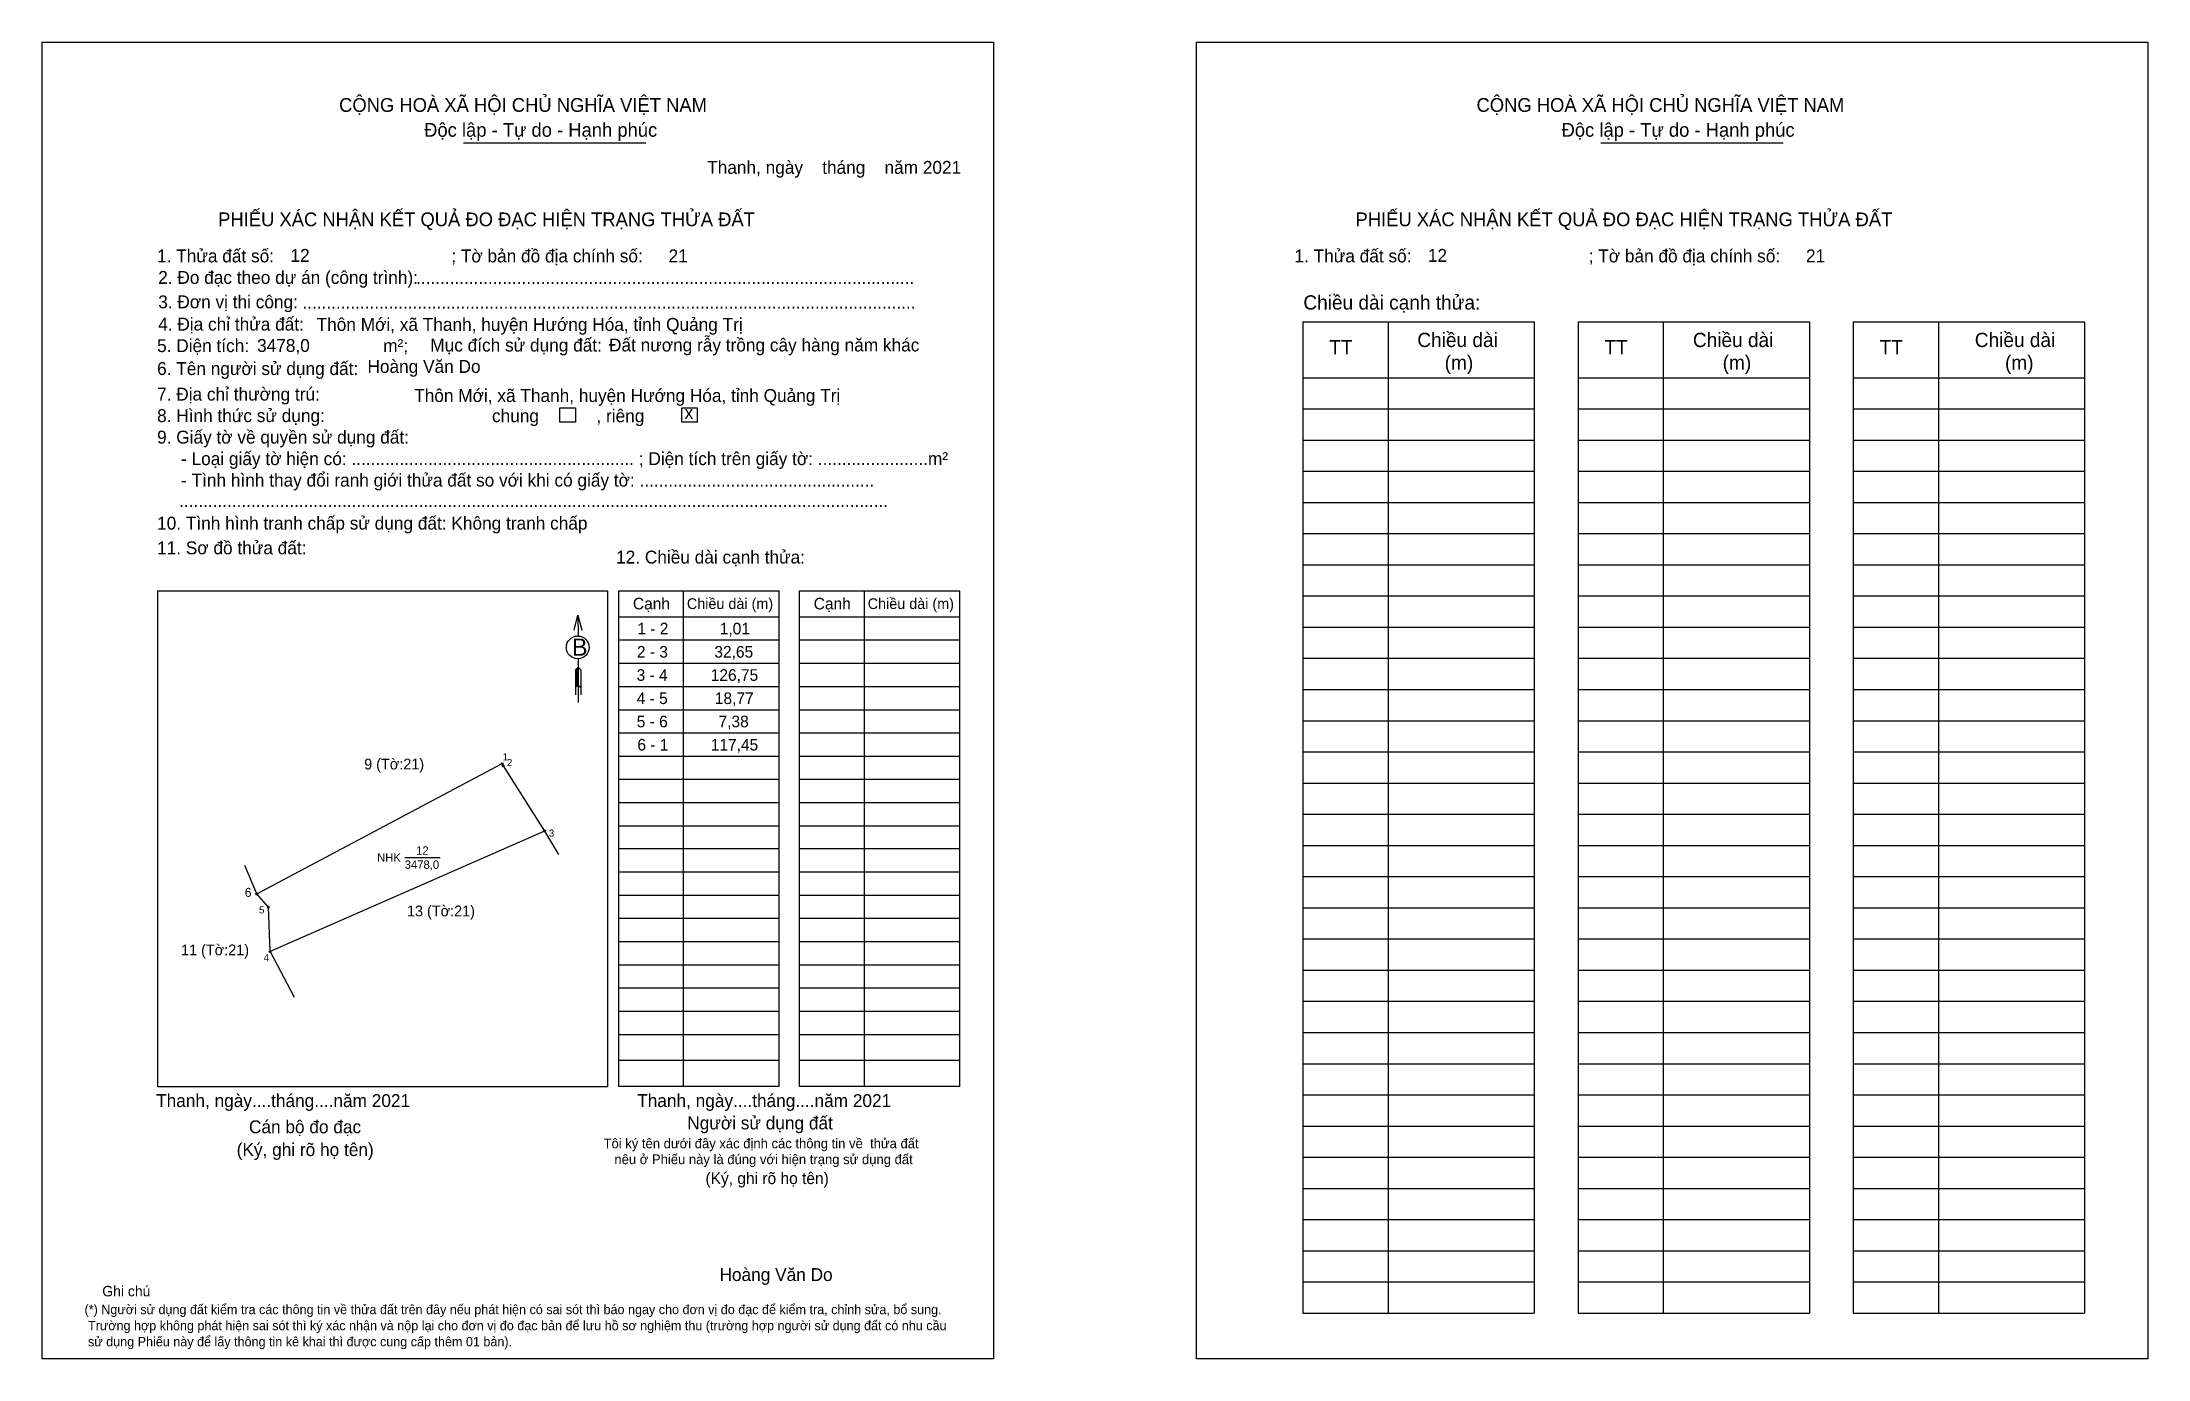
# Model space of a CAD drawing. Extents: x 547184 to 547897, y 1820527 to 1820972.
import ezdxf

# ---------------------------------------------------------------- set-up
doc = ezdxf.new("R2010")
doc.units = 0
for name, color, linetype in [('CanhThua', 7, 'Continuous'), ('kqddKhungInTrang1', 7, 'Continuous'), ('kqddKhungInTrang2', 7, 'Continuous'), ('kqddNoiDung', 7, 'Continuous'), ('kqddTemplate', 7, 'Continuous'), ('Level 1', 7, 'Continuous'), ('MocDinhThua', 7, 'Continuous'), ('NhanDiaChinhThua', 7, 'Continuous'), ('SoHieuDinhThua', 7, 'Continuous')]:
    doc.layers.add(name, color=color, linetype=linetype)

msp = doc.modelspace()

# ---------------------------------------------------------------- linework, layer by layer
at = {"layer": 'CanhThua'}
for p, q in [((547257.11, 1820683.93), (547340.1, 1820728)), ((547340.1, 1820728), (547340.41, 1820727.25)), ((547340.41, 1820727.25), (547354.43, 1820705.21)), ((547354.43, 1820705.21), (547261.57, 1820664.47)), ((547261, 1820679.48), (547257.11, 1820683.93)), ((547261.57, 1820664.47), (547261, 1820679.48))]:
    msp.add_line(p, q, dxfattribs=at)
at = {"layer": 'kqddKhungInTrang1'}
msp.add_lwpolyline([(547184.45, 1820971.96), (547506.34, 1820971.96), (547506.34, 1820526.75), (547184.45, 1820526.75)], close=True, dxfattribs=at)
at = {"layer": 'kqddKhungInTrang2'}
msp.add_lwpolyline([(547575, 1820971.96), (547896.88, 1820971.96), (547896.88, 1820526.75), (547575, 1820526.75)], close=True, dxfattribs=at)
at = {"layer": 'kqddTemplate'}
for p, q in [((547327.02, 1820937.88), (547388.67, 1820937.88)), ((547711.83, 1820937.88), (547773.48, 1820937.88)), ((547611.03, 1820877.37), (547689.3, 1820877.37)), ((547611.03, 1820877.37), (547611.03, 1820542.21)), ((547639.83, 1820877.37), (547639.83, 1820542.21)), ((547689.3, 1820877.37), (547689.3, 1820542.21)), ((547704.13, 1820877.37), (547704.13, 1820542.21)), ((547704.13, 1820877.37), (547782.39, 1820877.37)), ((547732.93, 1820877.37), (547732.93, 1820542.21)), ((547782.39, 1820877.37), (547782.39, 1820542.21)), ((547797.22, 1820877.37), (547797.22, 1820542.21)), ((547797.22, 1820877.37), (547875.49, 1820877.37)), ((547826.03, 1820877.37), (547826.03, 1820542.21)), ((547875.49, 1820877.36), (547875.49, 1820542.21)), ((547611.03, 1820858.5), (547689.3, 1820858.5)), ((547704.13, 1820858.5), (547782.39, 1820858.5)), ((547797.22, 1820858.5), (547875.49, 1820858.5)), ((547611.03, 1820847.96), (547689.3, 1820847.96)), ((547704.13, 1820847.96), (547782.39, 1820847.96)), ((547797.22, 1820847.96), (547875.49, 1820847.96)), ((547611.03, 1820837.42), (547689.3, 1820837.42)), ((547704.13, 1820837.42), (547782.39, 1820837.42)), ((547797.22, 1820837.42), (547875.49, 1820837.42)), ((547611.03, 1820826.88), (547689.3, 1820826.88)), ((547704.13, 1820826.87), (547782.39, 1820826.87)), ((547797.22, 1820826.87), (547875.49, 1820826.87)), ((547611.03, 1820816.33), (547689.3, 1820816.33)), ((547704.13, 1820816.33), (547782.39, 1820816.33)), ((547797.22, 1820816.33), (547875.49, 1820816.33)), ((547611.03, 1820805.79), (547689.3, 1820805.79)), ((547704.13, 1820805.79), (547782.39, 1820805.79)), ((547797.22, 1820805.79), (547875.49, 1820805.79)), ((547611.03, 1820795.25), (547689.3, 1820795.25)), ((547704.13, 1820795.25), (547782.39, 1820795.25)), ((547797.22, 1820795.24), (547875.49, 1820795.24)), ((547379.57, 1820786.43), (547433.79, 1820786.43)), ((547379.57, 1820618.89), (547379.57, 1820786.43)), ((547401.38, 1820786.43), (547401.38, 1820618.89)), ((547433.79, 1820618.89), (547433.79, 1820786.43)), ((547440.74, 1820786.43), (547494.96, 1820786.43)), ((547440.74, 1820618.89), (547440.74, 1820786.43)), ((547462.55, 1820786.43), (547462.55, 1820618.89)), ((547494.96, 1820618.89), (547494.96, 1820786.43)), ((547611.03, 1820784.7), (547689.3, 1820784.7)), ((547704.13, 1820784.7), (547782.39, 1820784.7)), ((547797.22, 1820784.7), (547875.49, 1820784.7)), ((547365.75, 1820778.19), (547365.77, 1820771.16)), ((547379.57, 1820777.66), (547433.79, 1820777.66)), ((547440.74, 1820777.66), (547494.96, 1820777.66)), ((547611.03, 1820774.16), (547689.3, 1820774.16)), ((547704.13, 1820774.16), (547782.39, 1820774.16)), ((547797.22, 1820774.16), (547875.49, 1820774.16)), ((547379.57, 1820769.81), (547433.79, 1820769.81)), ((547440.74, 1820769.81), (547494.96, 1820769.81)), ((547365.78, 1820760.6), (547364.88, 1820759.73)), ((547365.78, 1820760.19), (547364.88, 1820759.33)), ((547365.78, 1820759.79), (547364.88, 1820758.93)), ((547364.88, 1820759.73), (547364.88, 1820751.25)), ((547365.78, 1820759.39), (547364.88, 1820758.53)), ((547365.78, 1820763.43), (547365.8, 1820748.64)), ((547365.78, 1820760.6), (547366.71, 1820759.73)), ((547366.71, 1820759.73), (547366.71, 1820751.25)), ((547379.57, 1820761.96), (547433.79, 1820761.96)), ((547440.74, 1820761.96), (547494.96, 1820761.96)), ((547611.03, 1820763.62), (547689.3, 1820763.62)), ((547704.13, 1820763.62), (547782.39, 1820763.62)), ((547797.22, 1820763.62), (547875.49, 1820763.62)), ((547365.79, 1820758.99), (547364.88, 1820758.13)), ((547365.79, 1820758.59), (547364.88, 1820757.73)), ((547365.79, 1820758.19), (547364.88, 1820757.32)), ((547365.79, 1820757.79), (547364.88, 1820756.92)), ((547365.79, 1820757.39), (547364.88, 1820756.52)), ((547365.79, 1820756.99), (547364.88, 1820756.12)), ((547365.79, 1820756.58), (547364.88, 1820755.72)), ((547365.79, 1820756.18), (547364.88, 1820755.32)), ((547365.79, 1820755.78), (547364.88, 1820754.91)), ((547365.79, 1820755.38), (547364.88, 1820754.51)), ((547365.79, 1820754.98), (547364.88, 1820754.11)), ((547365.79, 1820754.58), (547364.88, 1820753.71)), ((547365.79, 1820754.58), (547366.71, 1820753.71)), ((547379.57, 1820754.1), (547433.79, 1820754.1)), ((547440.74, 1820754.1), (547494.96, 1820754.1)), ((547611.03, 1820753.07), (547689.3, 1820753.07)), ((547704.13, 1820753.07), (547782.39, 1820753.07)), ((547797.22, 1820753.07), (547875.49, 1820753.07)), ((547379.57, 1820746.25), (547433.79, 1820746.25)), ((547440.74, 1820746.25), (547494.96, 1820746.25)), ((547379.57, 1820738.4), (547433.79, 1820738.4)), ((547440.74, 1820738.4), (547494.96, 1820738.4)), ((547611.03, 1820742.53), (547689.3, 1820742.53)), ((547704.13, 1820742.53), (547782.39, 1820742.53)), ((547797.22, 1820742.53), (547875.49, 1820742.53)), ((547611.03, 1820731.99), (547689.3, 1820731.99)), ((547704.13, 1820731.99), (547782.39, 1820731.99)), ((547797.22, 1820731.99), (547875.49, 1820731.99)), ((547379.57, 1820730.55), (547433.79, 1820730.55)), ((547440.74, 1820730.55), (547494.96, 1820730.55)), ((547379.57, 1820722.7), (547433.79, 1820722.7)), ((547440.74, 1820722.7), (547494.96, 1820722.7)), ((547611.03, 1820721.44), (547689.3, 1820721.44)), ((547704.13, 1820721.44), (547782.39, 1820721.44)), ((547797.22, 1820721.44), (547875.49, 1820721.44)), ((547379.57, 1820714.85), (547433.79, 1820714.85)), ((547440.74, 1820714.85), (547494.96, 1820714.85)), ((547611.03, 1820710.9), (547689.3, 1820710.9)), ((547704.13, 1820710.9), (547782.39, 1820710.9)), ((547797.22, 1820710.9), (547875.49, 1820710.9)), ((547379.57, 1820707), (547433.79, 1820707)), ((547440.74, 1820707), (547494.96, 1820707)), ((547433.79, 1820699.15), (547379.57, 1820699.15)), ((547494.96, 1820699.15), (547440.74, 1820699.15)), ((547611.03, 1820700.36), (547689.3, 1820700.36)), ((547704.13, 1820700.36), (547782.39, 1820700.36)), ((547797.22, 1820700.36), (547875.49, 1820700.36)), ((547433.79, 1820691.29), (547379.57, 1820691.29)), ((547494.96, 1820691.29), (547440.74, 1820691.29)), ((547611.03, 1820689.81), (547689.3, 1820689.81)), ((547704.13, 1820689.81), (547782.39, 1820689.81)), ((547797.22, 1820689.81), (547875.49, 1820689.81)), ((547433.79, 1820683.44), (547379.57, 1820683.44)), ((547494.96, 1820683.44), (547440.74, 1820683.44)), ((547433.79, 1820675.59), (547379.57, 1820675.59)), ((547494.96, 1820675.59), (547440.74, 1820675.59)), ((547611.03, 1820679.27), (547689.3, 1820679.27)), ((547704.13, 1820679.27), (547782.39, 1820679.27)), ((547797.22, 1820679.27), (547875.49, 1820679.27)), ((547433.79, 1820667.74), (547379.57, 1820667.74)), ((547494.96, 1820667.74), (547440.74, 1820667.74)), ((547611.03, 1820668.73), (547689.3, 1820668.73)), ((547704.13, 1820668.73), (547782.39, 1820668.73)), ((547797.22, 1820668.73), (547875.49, 1820668.73)), ((547433.79, 1820659.89), (547379.57, 1820659.89)), ((547494.96, 1820659.89), (547440.74, 1820659.89)), ((547611.03, 1820658.18), (547689.3, 1820658.18)), ((547704.13, 1820658.18), (547782.39, 1820658.18)), ((547797.22, 1820658.18), (547875.49, 1820658.18)), ((547433.79, 1820652.04), (547379.57, 1820652.04)), ((547494.96, 1820652.04), (547440.74, 1820652.04)), ((547611.03, 1820647.64), (547689.3, 1820647.64)), ((547704.13, 1820647.64), (547782.39, 1820647.64)), ((547797.22, 1820647.64), (547875.49, 1820647.64)), ((547433.79, 1820644.19), (547379.57, 1820644.19)), ((547494.96, 1820644.19), (547440.74, 1820644.19)), ((547433.79, 1820636.34), (547379.57, 1820636.34)), ((547494.96, 1820636.34), (547440.74, 1820636.34)), ((547611.03, 1820637.1), (547689.3, 1820637.1)), ((547704.13, 1820637.1), (547782.39, 1820637.1)), ((547797.22, 1820637.1), (547875.49, 1820637.1)), ((547433.79, 1820627.61), (547379.57, 1820627.61)), ((547494.96, 1820627.61), (547440.74, 1820627.61)), ((547611.03, 1820626.55), (547689.3, 1820626.55)), ((547704.13, 1820626.55), (547782.39, 1820626.55)), ((547797.22, 1820626.55), (547875.49, 1820626.55)), ((547433.79, 1820618.89), (547379.57, 1820618.89)), ((547494.96, 1820618.89), (547440.74, 1820618.89)), ((547611.03, 1820616.01), (547689.3, 1820616.01)), ((547704.13, 1820616.01), (547782.39, 1820616.01)), ((547797.22, 1820616.01), (547875.49, 1820616.01)), ((547611.03, 1820605.47), (547689.3, 1820605.47)), ((547704.13, 1820605.47), (547782.39, 1820605.47)), ((547797.22, 1820605.47), (547875.49, 1820605.47)), ((547611.03, 1820594.93), (547689.3, 1820594.93)), ((547704.13, 1820594.92), (547782.39, 1820594.92)), ((547797.22, 1820594.92), (547875.49, 1820594.92)), ((547611.03, 1820584.38), (547689.3, 1820584.38)), ((547704.13, 1820584.38), (547782.39, 1820584.38)), ((547797.22, 1820584.38), (547875.49, 1820584.38)), ((547611.03, 1820573.84), (547689.3, 1820573.84)), ((547704.13, 1820573.84), (547782.39, 1820573.84)), ((547797.22, 1820573.84), (547875.49, 1820573.84)), ((547611.03, 1820563.3), (547689.3, 1820563.3)), ((547704.13, 1820563.3), (547782.39, 1820563.3)), ((547797.22, 1820563.29), (547875.49, 1820563.29)), ((547611.03, 1820552.75), (547689.3, 1820552.75)), ((547704.13, 1820552.75), (547782.39, 1820552.75)), ((547797.22, 1820552.75), (547875.49, 1820552.75)), ((547611.03, 1820542.21), (547689.3, 1820542.21)), ((547704.13, 1820542.21), (547782.39, 1820542.21)), ((547797.22, 1820542.21), (547875.49, 1820542.21))]:
    msp.add_line(p, q, dxfattribs=at)
for points in [[(547359.65, 1820848.31), (547364.89, 1820848.31), (547364.89, 1820843.43), (547359.65, 1820843.43)], [(547400.84, 1820848.31), (547406.08, 1820848.31), (547406.08, 1820843.43), (547400.84, 1820843.43)], [(547223.62, 1820786.43), (547375.71, 1820786.43), (547375.71, 1820618.74), (547223.62, 1820618.74)]]:
    msp.add_lwpolyline(points, close=True, dxfattribs=at)
msp.add_lwpolyline([(547364.49, 1820773.1), (547365.75, 1820778.19), (547367.03, 1820773.1)], dxfattribs=at)
msp.add_circle((547365.68, 1820767.3), 3.86, dxfattribs=at)
at = {"layer": 'Level 1'}
for p, q in [((547354.43, 1820705.21), (547359.17, 1820697.26)), ((547257.11, 1820683.93), (547253.04, 1820693.59)), ((547261.57, 1820664.47), (547269.78, 1820649.06))]:
    msp.add_line(p, q, dxfattribs=at)
at = {"layer": 'MocDinhThua'}
for centre, radius in [((547340.1, 1820728), 0.292), ((547340.41, 1820727.25), 0.292), ((547354.41, 1820705.26), 0.365), ((547257.11, 1820683.93), 0.365), ((547261, 1820679.48), 0.292), ((547261.57, 1820664.47), 0.292)]:
    msp.add_circle(centre, radius, dxfattribs=at)
at = {"layer": 'NhanDiaChinhThua'}
msp.add_line((547307.13, 1820696.24), (547319.09, 1820696.24), dxfattribs=at)

# ---------------------------------------------------------------- texts
at = {"layer": 'kqddNoiDung'}
for s, height, p in [('Thanh, ngày    tháng    năm 2021  ', 4.3618, (547409.46, 1820927.43)), ('12', 4.362, (547268.48, 1820897.67)), ('21', 4.362, (547396.4, 1820897.53)), ('12', 4.362, (547653.29, 1820897.67)), ('21', 4.362, (547781.21, 1820897.53)), ('........................................................................................................', 4.3618, (547310.98, 1820890.15)), ('................................................................................................................................', 4.3618, (547272.52, 1820881.89)), ('Thôn Mới, xã Thanh, huyện Hướng Hóa, tỉnh Quảng Trị', 4.3618, (547277.32, 1820874.33)), ('3478,0', 4.362, (547257.18, 1820867.21)), ('Đất nương rẫy trồng cây hàng năm khác', 4.3618, (547376.25, 1820867.38)), ('Hoàng Văn Do', 4.3618, (547294.53, 1820860.12)), ('Thôn Mới, xã Thanh, huyện Hướng Hóa, tỉnh Quảng Trị', 4.3618, (547310.34, 1820850.29)), ('x', 4.36, (547401.81, 1820844.56)), ('1 - 2', 3.926, (547385.83, 1820771.7)), ('1,01', 3.926, (547413.72, 1820771.7)), ('2 - 3', 3.926, (547385.68, 1820763.85)), ('32,65', 3.926, (547411.89, 1820763.85)), ('3 - 4', 3.926, (547385.59, 1820756)), ('126,75', 3.926, (547410.66, 1820756)), ('4 - 5', 3.926, (547385.61, 1820748.15)), ('18,77', 3.926, (547412.05, 1820748.15)), ('5 - 6', 3.926, (547385.62, 1820740.3)), ('7,38', 3.926, (547413.3, 1820740.3)), ('6 - 1', 3.926, (547385.85, 1820732.44)), ('117,45', 3.926, (547410.66, 1820732.44)), ('Thanh, ngày....tháng....năm 2021', 4.3618, (547223.02, 1820611.89)), ('Thanh, ngày....tháng....năm 2021', 4.3618, (547385.78, 1820611.89)), ('Hoàng Văn Do', 4.3618, (547413.64, 1820553.07))]:
    msp.add_text(s, height=height, dxfattribs=at).set_placement(p)
at = {"layer": 'kqddTemplate'}
for s, height, p in [('CỘNG HOÀ XÃ HỘI CHỦ NGHĨA VIỆT NAM', 4.6526, (547284.93, 1820948.38)), ('CỘNG HOÀ XÃ HỘI CHỦ NGHĨA VIỆT NAM', 4.6526, (547669.74, 1820948.38)), ('Độc lập - Tự do - Hạnh phúc', 4.6526, (547313.7, 1820939.97)), ('Độc lập - Tự do - Hạnh phúc', 4.6526, (547698.51, 1820939.97)), ('PHIẾU XÁC NHẬN KẾT QUẢ ĐO ĐẠC HIỆN TRẠNG THỬA ĐẤT', 4.6526, (547244, 1820909.71)), ('PHIẾU XÁC NHẬN KẾT QUẢ ĐO ĐẠC HIỆN TRẠNG THỬA ĐẤT', 4.6526, (547628.81, 1820909.71)), ('1. Thửa đất số:                                     ; Tờ bản đồ địa chính số:', 4.3618, (547223.35, 1820897.49)), ('1. Thửa đất số:                                     ; Tờ bản đồ địa chính số:', 4.3618, (547608.16, 1820897.49)), ('2. Đo đạc theo dự án (công trình): ', 4.3618, (547223.73, 1820890.22)), ('3. Đơn vị thi công: ', 4.3618, (547223.73, 1820881.97)), ('Chiều dài cạnh thửa:', 4.8197, (547611.17, 1820881.53)), ('4. Địa chỉ thửa đất:', 4.3618, (547223.73, 1820874.43)), ('Chiều dài', 4.82, (547649.72, 1820868.86)), ('Chiều dài', 4.82, (547742.95, 1820868.86)), ('Chiều dài', 4.82, (547838.32, 1820868.86)), ('5. Diện tích:                            m²; ', 4.3618, (547223.35, 1820867.16)), ('Mục đích sử dụng đất:', 4.3618, (547315.79, 1820867.34)), ('TT', 4.82, (547619.93, 1820866.37)), ('(m)', 4.82, (547658.97, 1820861.19)), ('TT', 4.82, (547713.02, 1820866.37)), ('(m)', 4.82, (547753.01, 1820861.19)), ('TT', 4.82, (547806.12, 1820866.37)), ('(m)', 4.82, (547848.53, 1820861.19)), ('6. Tên người sử dụng đất:', 4.3618, (547223.35, 1820859.4)), ('7. Địa chỉ thường trú:', 4.3618, (547223.35, 1820850.76)), ('8. Hình thức sử dụng:', 4.3618, (547223.35, 1820843.49)), ('chung            , riêng', 4.3618, (547336.66, 1820843.44)), ('9. Giấy tờ về quyền sử dụng đất:', 4.3618, (547223.35, 1820836.22)), ('     - Loại giấy tờ hiện có: ........................................................... ; Diện tích trên giấy tờ: .......................m²', 4.3618, (547223.35, 1820828.95)), ('     - Tình hình thay đổi ranh giới thửa đất so với khi có giấy tờ: .................................................', 4.3618, (547223.35, 1820821.68)), ('10. Tình hình tranh chấp sử dụng đất: Không tranh chấp', 4.3618, (547223.35, 1820807.14)), ('....................................................................................................................................................', 4.3618, (547230.81, 1820814.78)), ('11. Sơ đồ thửa đất:', 4.3618, (547223.35, 1820798.79)), ('12. Chiều dài cạnh thửa:', 4.3618, (547378.65, 1820795.66)), ('Cạnh', 3.926, (547384.33, 1820780.15)), ('Chiều dài (m)', 3.6348, (547402.6, 1820780.28)), ('Cạnh', 3.926, (547445.5, 1820780.15)), ('Chiều dài (m)', 3.6348, (547463.77, 1820780.28)), ('B', 5.82, (547363.76, 1820764.49)), ('Cán bộ đo đạc', 4.3618, (547254.44, 1820603.03)), ('Người sử dụng đất', 4.3618, (547402.73, 1820604.34)), ('(Ký, ghi rõ họ tên)', 4.3618, (547250.28, 1820595.32)), ('Tôi ký tên dưới đây xác định các thông tin về  thửa đất ', 3.2975, (547374.4, 1820597.94)), ('nêu ở Phiếu này là đúng với hiện trạng sử dụng đất', 3.2975, (547378.08, 1820592.58)), ('(Ký, ghi rõ họ tên)', 3.9256, (547408.88, 1820585.85)), ('(*) Người sử dụng đất kiểm tra các thông tin về thửa đất trên đây nếu phát hiện có sai sót thì báo ngay cho đơn vị đo đạc để kiểm tra, chỉnh sửa, bổ sung.', 3.17975, (547198.8, 1820541.86)), ('Ghi chú', 3.533, (547204.81, 1820547.88)), (' Trường hợp không phát hiện sai sót thì ký xác nhận và nộp lại cho đơn vị đo đạc bản để lưu hồ sơ nghiệm thu (trường hợp người sử dụng đất có nhu cầu', 3.17975, (547198.8, 1820536.42)), (' sử dụng Phiếu này để lấy thông tin kê khai thì được cung cấp thêm 01 bản).', 3.1798, (547198.8, 1820530.98))]:
    msp.add_text(s, height=height, dxfattribs=at).set_placement(p)
at = {"layer": 'NhanDiaChinhThua'}
for s, p in [('NHK', (547297.79, 1820694.82)), ('3478,0', (547307.13, 1820692.44)), ('12', (547311, 1820697.19))]:
    msp.add_text(s, height=2.845, dxfattribs=at).set_placement(p)
at = {"layer": 'SoHieuDinhThua'}
for s, height, p in [('1', 2.43, (547340.28, 1820729.07)), ('9 (Tờ:21)', 3.649, (547293.41, 1820726.04)), ('2', 2.43, (547341.71, 1820727.16)), ('3', 2.43, (547355.89, 1820703.29)), ('6', 3.04, (547253.03, 1820682.96)), ('5', 2.43, (547257.86, 1820677.36)), ('13 (Tờ:21)', 3.649, (547307.89, 1820676.37)), ('11 (Tờ:21)', 3.649, (547231.46, 1820663.19)), ('4', 2.43, (547259.42, 1820661.19))]:
    msp.add_text(s, height=height, dxfattribs=at).set_placement(p)

doc.saveas('drawing.dxf')
